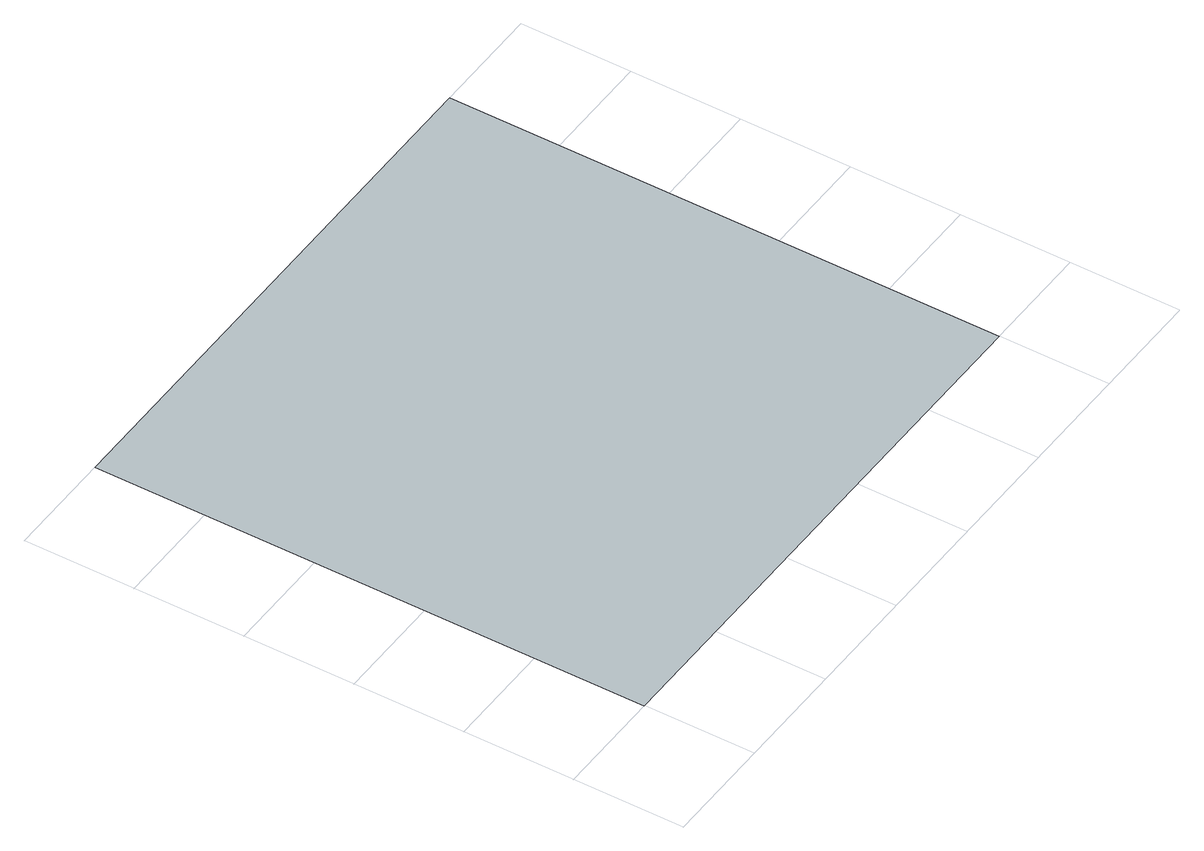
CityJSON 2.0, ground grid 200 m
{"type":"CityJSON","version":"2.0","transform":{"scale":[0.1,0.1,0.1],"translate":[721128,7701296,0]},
"CityObjects":{
"object1":{"type":"GenericCityObject","attributes":{"name":"Fazenda Modelo 2025","carCode":"MG-0123456-7890","ibgeCode":3145007,"keepsRecords":"true","farmProfile.legalStatus":"juridicalPerson","farmProfile.marketIntegration":"mainlyForSale","farmSize.physicalSizeAAU":50,"economicSize.totalAgriculturalOutput":850000,"economicSize.cropOutput":620000,"economicSize.livestockOutput":230000,"insuranceRisk.zarcScore":78,"insuranceRisk.calculationDate":"2025-10-20T00:00:00Z","insuranceRisk.riskClassificationKey":"ZARC2025_MG_SOY","sustainability.carbonFootprint":950,"sustainability.waterUsageEfficiency":0.78,"sustainability.biodiversityIndex":0.65,"sustainability.bioinputUsageRate":0.45},"geometry":[{"type":"MultiSurface","lod":"0","boundaries":[[[0,1,2,3]]]}]}
},
"vertices":[
[1,0,0],[10001,0,0],[10001,10000,0],[1,10000,0]
]}
